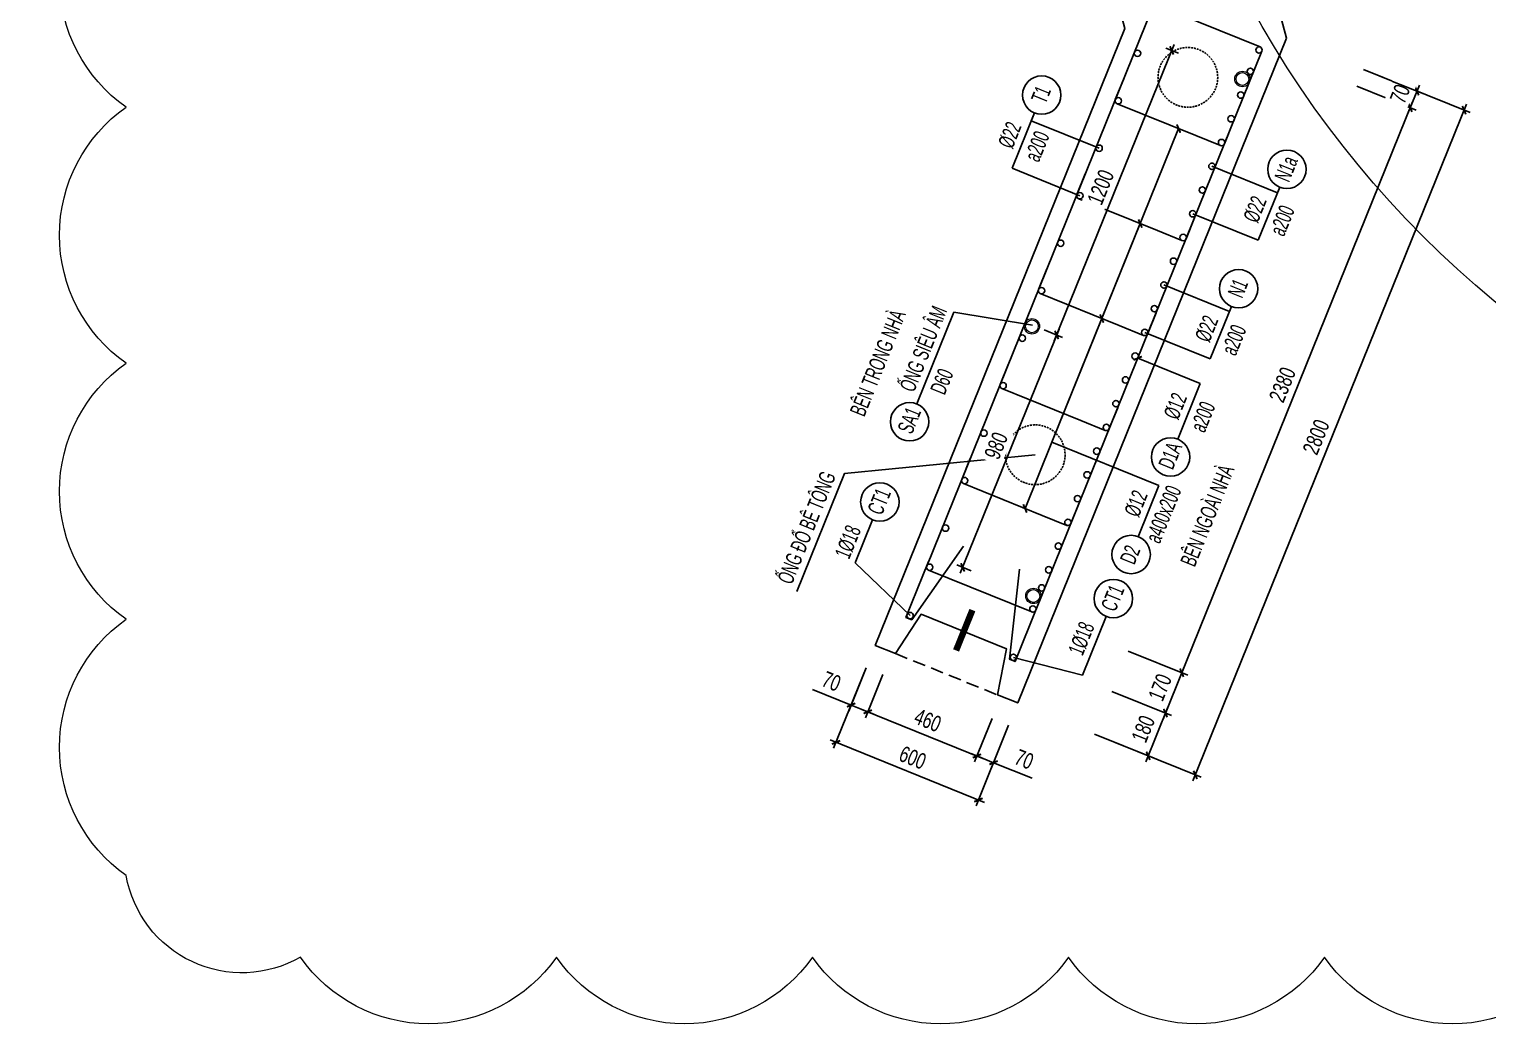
# Model space of a CAD drawing. Header units: millimetres. Extents: x -147841 to 368790, y -162721 to 84261.
# Drawn here: x 352197 to 357895, y -99768 to -95884 of the extents above; entities that cross this region are included whole.
import ezdxf
from ezdxf.enums import TextEntityAlignment as Align

# ---------------------------------------------------------------- set-up
doc = ezdxf.new("R2010")
doc.units = ezdxf.units.MM
doc.header["$LTSCALE"] = 1000
doc.header["$MEASUREMENT"] = 0
doc.header["$PDMODE"] = 1
doc.header["$PDSIZE"] = -10
doc.linetypes.add('DASHED', pattern=[0.75, 0.5, -0.25])
doc.linetypes.add('HIDDEN', pattern=[0.375, 0.25, -0.125])
doc.layers.get('0').update_dxf_attribs({"linetype": 'CONTINUOUS', "lineweight": 18})
doc.layers.get('DEFPOINTS').update_dxf_attribs({"color": 5, "linetype": 'CONTINUOUS', "lineweight": 18})
for name, color, linetype, lineweight in [('0-THAY', 7, 'CONTINUOUS', 18), ('ccu11-Dim', 8, 'CONTINUOUS', 18), ('DIM', 8, 'CONTINUOUS', 18)]:
    doc.layers.add(name, color=color, linetype=linetype, lineweight=lineweight)
for name, color, linetype in [('ccu11-Khuat', 9, 'DASHED'), ('ccu11-Manh', 8, 'CONTINUOUS'), ('ccu11-Thep', 4, 'CONTINUOUS'), ('ccu11-Thepdai', 6, 'CONTINUOUS'), ('KC-Cotthep', 8, 'CONTINUOUS'), ('KC-Dim', 8, 'CONTINUOUS'), ('KC-Text', 31, 'CONTINUOUS'), ('KC-Thay', 7, 'CONTINUOUS')]:
    doc.layers.add(name, color=color, linetype=linetype)
doc.styles.add('ARIAL', font='arial.ttf', dxfattribs={"width": 0.7})
doc.styles.add('ccu11-dim', font='vnsimli.shx', dxfattribs={"width": 0.65, "bigfont": 'bigfont.shx'})
doc.dimstyles.new('2.5-25', dxfattribs={"dimscale": 25, "dimtxt": 2.5, "dimasz": 1, "dimexe": 1, "dimexo": 2, "dimgap": 1, "dimtad": 1, "dimdec": 1, "dimrnd": 5, "dimdsep": 46, "dimtxsty": 'ARIAL', "dimblk": 'ARCHTICK', "dimcen": -1, "dimdle": 1, "dimclrd": 256, "dimclre": 256, "dimclrt": 3, "dimadec": 0, "dimazin": 2, "dimtfac": 0.1, "dimtdec": 1, "dimtmove": 0, "dimatfit": 1, "dimldrblk": 'ARCHTICK', "dimfxl": 1, "dimtvp": 0.833333, "dimtfill": 1, "dimtolj": 1, "dimtzin": 12, "dimarcsym": 0})
doc.dimstyles.new('ccu11-100x4', dxfattribs={"dimscale": 100, "dimtxt": 2.5, "dimasz": 1, "dimexe": 1, "dimexo": 2, "dimgap": 1, "dimtad": 1, "dimdec": 0, "dimlfac": 0.25, "dimdsep": 46, "dimtxsty": 'ccu11-dim', "dimblk": 'ARCHTICK', "dimcen": -1, "dimdle": 1, "dimclrd": 256, "dimclre": 256, "dimclrt": 31, "dimadec": 0, "dimazin": 2, "dimtfac": 0.1, "dimtdec": 0, "dimtmove": 0, "dimatfit": 1, "dimldrblk": 'ARCHTICK', "dimfxl": 1, "dimtvp": 0.833333, "dimtolj": 1, "dimtzin": 12, "dimarcsym": 0})

# ---------------------------------------------------------------- blocks, each defined once
blk = doc.blocks.new('_ARCHTICK')
at = {"color": 0, "linetype": 'ByBlock', "const_width": 0.3}
blk.add_lwpolyline([(-0.5, -0.5), (0.5, 0.5)], dxfattribs=at)
blk = doc.blocks.new('*D909')
at = {"layer": 'DEFPOINTS', "color": 0, "linetype": 'ByBlock', "ltscale": 30, "transparency": 16777216}
for p in [(356380.1, -98450.7), (356312.6, -98617.6)]:
    blk.add_point(p, dxfattribs=at)
at = {"layer": 'KC-Dim', "linetype": 'ByBlock', "lineweight": -2, "ltscale": 30, "transparency": 16777216}
for p, q in [((356426.5, -98469.5), (356658.8, -98563.5)), ((356645, -98530.9), (356558.8, -98744.1)), ((356359, -98636.4), (356591.3, -98730.3))]:
    blk.add_line(p, q, dxfattribs=at)
at = {"layer": 'KC-Dim', "linetype": 'ByBlock', "lineweight": -2, "ltscale": 30, "transparency": 16777216, "xscale": 25, "yscale": 25, "zscale": 25}
for p, rotation in [((356635.6, -98554.1), 67.97712838423222), ((356568.1, -98721), 247.9771283842322)]:
    blk.add_blockref('_ARCHTICK', p, dxfattribs=dict(at, rotation=rotation))
at = {"layer": 'KC-Dim', "color": 3, "linetype": 'ByBlock', "ltscale": 30, "transparency": 16777216, "insert": (356549.1, -98616.2), "char_height": 62.5, "attachment_point": 5, "rotation": 67.9771, "style": 'ARIAL', "bg_fill": 3, "box_fill_scale": 1.25, "bg_fill_color": 256, "bg_fill_true_color": 13158600, "bg_fill_transparency": 0}
blk.add_mtext('\\A1;180', dxfattribs=at)
at = {"layer": 'DEFPOINTS', "color": 0, "linetype": 'ByBlock', "ltscale": 30, "transparency": 16777216}
blk.add_point((356568.1, -98721), dxfattribs=at)
blk = doc.blocks.new('*D910')
at = {"layer": 'DEFPOINTS', "color": 0, "linetype": 'ByBlock', "ltscale": 30, "transparency": 16777216}
for p in [(356443.9, -98293.1), (356380.1, -98450.7)]:
    blk.add_point(p, dxfattribs=at)
at = {"layer": 'KC-Dim', "linetype": 'ByBlock', "lineweight": -2, "ltscale": 30, "transparency": 16777216}
for p, q in [((356490.2, -98311.9), (356722.5, -98405.9)), ((356626.3, -98577.3), (356708.7, -98373.3)), ((356426.5, -98469.5), (356658.8, -98563.5))]:
    blk.add_line(p, q, dxfattribs=at)
at = {"layer": 'KC-Dim', "linetype": 'ByBlock', "lineweight": -2, "ltscale": 30, "transparency": 16777216, "xscale": 25, "yscale": 25, "zscale": 25}
for p, rotation in [((356699.4, -98396.5), 67.97712838423222), ((356635.6, -98554.1), 247.9771283842322)]:
    blk.add_blockref('_ARCHTICK', p, dxfattribs=dict(at, rotation=rotation))
at = {"layer": 'KC-Dim', "color": 3, "linetype": 'ByBlock', "ltscale": 30, "transparency": 16777216, "insert": (356614.7, -98454), "char_height": 62.5, "attachment_point": 5, "rotation": 67.9771, "style": 'ARIAL', "bg_fill": 3, "box_fill_scale": 1.25, "bg_fill_color": 256, "bg_fill_true_color": 13158600, "bg_fill_transparency": 0}
blk.add_mtext('\\A1;170', dxfattribs=at)
at = {"layer": 'DEFPOINTS', "color": 0, "linetype": 'ByBlock', "ltscale": 30, "transparency": 16777216}
blk.add_point((356699.4, -98396.5), dxfattribs=at)
blk = doc.blocks.new('*D911')
at = {"layer": 'DEFPOINTS', "color": 0, "linetype": 'ByBlock', "ltscale": 30, "transparency": 16777216}
for p in [(355485.7, -98330.7), (356041.9, -98555.7), (355349, -98668.6)]:
    blk.add_point(p, dxfattribs=at)
at = {"layer": 'KC-Dim', "linetype": 'ByBlock', "lineweight": -2, "ltscale": 30, "transparency": 16777216}
for p, q in [((355467, -98377), (355339.6, -98691.8)), ((356023.2, -98602), (355895.9, -98916.7)), ((355928.4, -98902.9), (355325.8, -98659.2))]:
    blk.add_line(p, q, dxfattribs=at)
at = {"layer": 'KC-Dim', "linetype": 'ByBlock', "lineweight": -2, "ltscale": 30, "transparency": 16777216, "xscale": 25, "yscale": 25, "zscale": 25}
for p, rotation in [((355349, -98668.6), 157.9771283854005), ((355905.2, -98893.6), 337.9771283854004)]:
    blk.add_blockref('_ARCHTICK', p, dxfattribs=dict(at, rotation=rotation))
at = {"layer": 'KC-Dim', "color": 3, "linetype": 'ByBlock', "ltscale": 30, "transparency": 16777216, "insert": (355648.5, -98728.3), "char_height": 62.5, "attachment_point": 5, "rotation": 337.9771, "style": 'ARIAL', "bg_fill": 3, "box_fill_scale": 1.25, "bg_fill_color": 256, "bg_fill_true_color": 13158600, "bg_fill_transparency": 0}
blk.add_mtext('\\A1;600', dxfattribs=at)
blk = doc.blocks.new('*D912')
at = {"layer": 'DEFPOINTS', "color": 0, "linetype": 'ByBlock', "ltscale": 30, "transparency": 16777216}
for p in [(355550.6, -98356.9), (355977, -98529.4), (355899.3, -98721.6)]:
    blk.add_point(p, dxfattribs=at)
at = {"layer": 'KC-Dim', "linetype": 'ByBlock', "lineweight": -2, "ltscale": 30, "transparency": 16777216}
for p, q in [((355531.8, -98403.3), (355463.5, -98572.3)), ((355449.7, -98539.8), (355922.5, -98731)), ((355958.3, -98575.8), (355889.9, -98744.8))]:
    blk.add_line(p, q, dxfattribs=at)
at = {"layer": 'KC-Dim', "linetype": 'ByBlock', "lineweight": -2, "ltscale": 30, "transparency": 16777216, "xscale": 25, "yscale": 25, "zscale": 25}
for p, rotation in [((355472.8, -98549.1), 157.9771283854005), ((355899.3, -98721.6), 337.9771283854004)]:
    blk.add_blockref('_ARCHTICK', p, dxfattribs=dict(at, rotation=rotation))
at = {"layer": 'KC-Dim', "color": 3, "linetype": 'ByBlock', "ltscale": 30, "transparency": 16777216, "insert": (355707.4, -98582.6), "char_height": 62.5, "attachment_point": 5, "rotation": 337.9771, "style": 'ARIAL', "bg_fill": 3, "box_fill_scale": 1.25, "bg_fill_color": 256, "bg_fill_true_color": 13158600, "bg_fill_transparency": 0}
blk.add_mtext('\\A1;460', dxfattribs=at)
blk = doc.blocks.new('*D913')
at = {"layer": 'DEFPOINTS', "color": 0, "linetype": 'ByBlock', "ltscale": 30, "transparency": 16777216}
for p in [(355485.7, -98330.7), (355550.6, -98356.9), (355407.9, -98522.9)]:
    blk.add_point(p, dxfattribs=at)
at = {"layer": 'KC-Dim', "linetype": 'ByBlock', "lineweight": -2, "ltscale": 30, "transparency": 16777216}
for p, q in [((355467, -98377), (355398.6, -98546.1)), ((355531.8, -98403.3), (355463.5, -98572.3)), ((355407.9, -98522.9), (355257.6, -98462.1)), ((355472.8, -98549.1), (355407.9, -98522.9)), ((355472.8, -98549.1), (355496, -98558.5))]:
    blk.add_line(p, q, dxfattribs=at)
at = {"layer": 'KC-Dim', "linetype": 'ByBlock', "lineweight": -2, "ltscale": 30, "transparency": 16777216, "xscale": 25, "yscale": 25, "zscale": 25}
for p, rotation in [((355407.9, -98522.9), 337.9771283854004), ((355472.8, -98549.1), 157.9771283854005)]:
    blk.add_blockref('_ARCHTICK', p, dxfattribs=dict(at, rotation=rotation))
at = {"layer": 'KC-Dim', "color": 3, "linetype": 'ByBlock', "ltscale": 30, "transparency": 16777216, "insert": (355330.9, -98430.4), "char_height": 62.5, "attachment_point": 5, "rotation": 337.9771, "style": 'ARIAL', "bg_fill": 3, "box_fill_scale": 1.25, "bg_fill_color": 256, "bg_fill_true_color": 13158600, "bg_fill_transparency": 0}
blk.add_mtext('\\A1;70', dxfattribs=at)
blk = doc.blocks.new('*D914')
at = {"layer": 'DEFPOINTS', "color": 0, "linetype": 'ByBlock', "ltscale": 30, "transparency": 16777216}
for p in [(355977, -98529.4), (356041.9, -98555.7), (355964.2, -98747.9)]:
    blk.add_point(p, dxfattribs=at)
at = {"layer": 'KC-Dim', "linetype": 'ByBlock', "lineweight": -2, "ltscale": 30, "transparency": 16777216}
for p, q in [((355958.3, -98575.8), (355889.9, -98744.8)), ((356023.2, -98602), (355954.8, -98771.1)), ((355899.3, -98721.6), (355876.1, -98712.3)), ((355899.3, -98721.6), (355964.2, -98747.9)), ((355964.2, -98747.9), (356114.5, -98808.7))]:
    blk.add_line(p, q, dxfattribs=at)
at = {"layer": 'KC-Dim', "linetype": 'ByBlock', "lineweight": -2, "ltscale": 30, "transparency": 16777216, "xscale": 25, "yscale": 25, "zscale": 25}
for p, rotation in [((355899.3, -98721.6), 337.9771283854004), ((355964.2, -98747.9), 157.9771283854005)]:
    blk.add_blockref('_ARCHTICK', p, dxfattribs=dict(at, rotation=rotation))
at = {"layer": 'KC-Dim', "color": 3, "linetype": 'ByBlock', "ltscale": 30, "transparency": 16777216, "insert": (356083.8, -98734.9), "char_height": 62.5, "attachment_point": 5, "rotation": 337.9771, "style": 'ARIAL', "bg_fill": 3, "box_fill_scale": 1.25, "bg_fill_color": 256, "bg_fill_true_color": 13158600, "bg_fill_transparency": 0}
blk.add_mtext('\\A1;70', dxfattribs=at)
blk = doc.blocks.new('*D915')
at = {"layer": 'DEFPOINTS', "color": 0, "linetype": 'ByBlock', "ltscale": 30, "transparency": 16777216}
for p in [(357336.3, -96086.8), (357591.8, -96190.2), (356443.9, -98293.1)]:
    blk.add_point(p, dxfattribs=at)
at = {"layer": 'KC-Dim', "linetype": 'ByBlock', "lineweight": -2, "ltscale": 30, "transparency": 16777216}
for p, q in [((357382.7, -96105.6), (357615, -96199.5)), ((356690, -98419.7), (357601.2, -96167)), ((356490.2, -98311.9), (356722.5, -98405.9))]:
    blk.add_line(p, q, dxfattribs=at)
at = {"layer": 'KC-Dim', "linetype": 'ByBlock', "lineweight": -2, "ltscale": 30, "transparency": 16777216, "xscale": 25, "yscale": 25, "zscale": 25}
for p, rotation in [((357591.8, -96190.2), 67.97712838423222), ((356699.4, -98396.5), 247.9771283842322)]:
    blk.add_blockref('_ARCHTICK', p, dxfattribs=dict(at, rotation=rotation))
at = {"layer": 'KC-Dim', "color": 3, "linetype": 'ByBlock', "ltscale": 30, "transparency": 16777216, "insert": (357092.8, -97272), "char_height": 62.5, "attachment_point": 5, "rotation": 67.9771, "style": 'ARIAL', "bg_fill": 3, "box_fill_scale": 1.25, "bg_fill_color": 256, "bg_fill_true_color": 13158600, "bg_fill_transparency": 0}
blk.add_mtext('\\A1;2380', dxfattribs=at)
blk = doc.blocks.new('att_thep_2')
blk.add_circle((-300, 0), 300)
at = {"color": 3, "style": 'ARIAL', "width": 0.6}
blk.add_attdef('DK', text='', height=250, dxfattribs=at).set_placement((467, 105), align=Align.CENTER)
at = {"color": 31, "style": 'ARIAL', "width": 0.6}
blk.add_attdef('SH', text='', height=250, dxfattribs=at).set_placement((-281, -111), align=Align.CENTER)
at = {"color": 2, "style": 'ARIAL', "width": 0.6}
blk.add_attdef('KC', text='', height=250, dxfattribs=at).set_placement((472, -355), align=Align.CENTER)
blk = doc.blocks.new('*D916')
at = {"layer": 'DEFPOINTS', "color": 0, "ltscale": 3000, "transparency": 16777216}
for p in [(357362.5, -96021.9), (357336.3, -96086.8)]:
    blk.add_point(p, dxfattribs=at)
at = {"layer": 'KC-Dim', "lineweight": -2, "ltscale": 3000, "transparency": 16777216}
for p, q in [((357408.9, -96040.7), (357641.2, -96134.6)), ((357382.7, -96105.6), (357615, -96199.5)), ((357582.4, -96213.3), (357627.4, -96102.1))]:
    blk.add_line(p, q, dxfattribs=at)
at = {"layer": 'KC-Dim', "lineweight": -2, "ltscale": 3000, "transparency": 16777216, "xscale": 25, "yscale": 25, "zscale": 25}
for p, rotation in [((357618.1, -96125.3), 67.97712838423222), ((357591.8, -96190.2), 247.9771283842322)]:
    blk.add_blockref('_ARCHTICK', p, dxfattribs=dict(at, rotation=rotation))
at = {"layer": 'KC-Dim', "color": 3, "ltscale": 3000, "transparency": 16777216, "insert": (357552.2, -96136.4), "char_height": 62.5, "attachment_point": 5, "rotation": 67.9771, "style": 'ARIAL', "bg_fill": 3, "box_fill_scale": 1.25, "bg_fill_color": 256, "bg_fill_true_color": 13158600, "bg_fill_transparency": 0}
blk.add_mtext('\\A1;70', dxfattribs=at)
at = {"layer": 'DEFPOINTS', "color": 0, "ltscale": 3000, "transparency": 16777216}
blk.add_point((357618.1, -96125.3), dxfattribs=at)
blk = doc.blocks.new('*U903')
at = {"layer": 'ccu11-Thepdai', "flags": 128}
blk.add_lwpolyline([(50, 230), (-37.5, 230, 0.414214), (-50, 217.5), (-50, -114.4), (-50, -217.5, 0.414214), (-37.5, -230), (50, -230)], format="xyb", dxfattribs=at)
blk = doc.blocks.new('*U904')
at = {"layer": 'DIM', "color": 0, "linetype": 'ByBlock', "lineweight": -2, "transparency": 16777216}
for p in [(0, 0), (400, 0), (800, 0), (1200, 0), (1600, 0)]:
    blk.add_blockref('*U903', p, dxfattribs=at)
blk = doc.blocks.new('*D917')
at = {"layer": 'DEFPOINTS', "color": 0, "ltscale": 3000, "transparency": 16777216}
for p in [(357362.5, -96021.9), (357802.1, -96199.7), (356312.6, -98617.6)]:
    blk.add_point(p, dxfattribs=at)
at = {"layer": 'DIM', "lineweight": -2, "ltscale": 3000, "transparency": 16777216}
for p, q in [((357408.9, -96040.7), (357825.3, -96209.1)), ((356742.8, -98818.6), (357811.5, -96176.5)), ((356359, -98636.4), (356775.4, -98804.8))]:
    blk.add_line(p, q, dxfattribs=at)
at = {"layer": 'DIM', "lineweight": -2, "ltscale": 3000, "transparency": 16777216, "xscale": 25, "yscale": 25, "zscale": 25}
for p, rotation in [((357802.1, -96199.7), 67.97712838423222), ((356752.2, -98795.4), 247.9771283842322)]:
    blk.add_blockref('_ARCHTICK', p, dxfattribs=dict(at, rotation=rotation))
at = {"layer": 'DIM', "color": 3, "ltscale": 3000, "transparency": 16777216, "insert": (357224.4, -97476.2), "char_height": 62.5, "attachment_point": 5, "rotation": 67.9771, "style": 'ARIAL', "bg_fill": 3, "box_fill_scale": 1.25, "bg_fill_color": 256, "bg_fill_true_color": 13158600, "bg_fill_transparency": 0}
blk.add_mtext('\\A1;2800', dxfattribs=at)
blk = doc.blocks.new('*D1508')
at = {"layer": 'DEFPOINTS', "color": 0, "linetype": 'ByBlock', "ltscale": 30, "transparency": 16777216}
for p in [(258896.5, -98435.7), (258896.5, -98538), (257917.5, -98623.4)]:
    blk.add_point(p, dxfattribs=at)
at = {"layer": 'KC-Dim', "linetype": 'ByBlock', "lineweight": -2, "ltscale": 30, "transparency": 16777216}
for p, q in [((258896.5, -98485.7), (258896.5, -98563)), ((257892.5, -98538), (258921.5, -98538)), ((257917.5, -98573.4), (257917.5, -98513))]:
    blk.add_line(p, q, dxfattribs=at)
at = {"layer": 'KC-Dim', "linetype": 'ByBlock', "lineweight": -2, "ltscale": 30, "transparency": 16777216, "xscale": 25, "yscale": 25, "zscale": 25, "rotation": 180}
blk.add_blockref('_ARCHTICK', (257917.5, -98538), dxfattribs=at)
at = {"layer": 'KC-Dim', "linetype": 'ByBlock', "lineweight": -2, "ltscale": 30, "transparency": 16777216, "xscale": 25, "yscale": 25, "zscale": 25}
blk.add_blockref('_ARCHTICK', (258896.5, -98538), dxfattribs=at)
at = {"layer": 'KC-Dim', "color": 3, "linetype": 'ByBlock', "ltscale": 30, "transparency": 16777216, "insert": (258407, -98481.1), "char_height": 62.5, "attachment_point": 5, "style": 'ARIAL', "bg_fill": 3, "box_fill_scale": 1.25, "bg_fill_color": 256, "bg_fill_true_color": 13158600, "bg_fill_transparency": 0}
blk.add_mtext('\\A1;980', dxfattribs=at)
blk = doc.blocks.new('A$C260038B3')
at = {"layer": '0-THAY', "linetype": 'Continuous'}
for radius in [120, 100]:
    blk.add_circle((0, 0), radius, dxfattribs=at)
blk = doc.blocks.new('*D1509')
at = {"layer": 'DEFPOINTS', "color": 0, "linetype": 'ByBlock', "ltscale": 30, "transparency": 16777216}
for p in [(258896.5, -98435.7), (260095.1, -98538), (260095.1, -98616.7)]:
    blk.add_point(p, dxfattribs=at)
at = {"layer": 'KC-Dim', "linetype": 'ByBlock', "lineweight": -2, "ltscale": 30, "transparency": 16777216}
for p, q in [((258896.5, -98485.7), (258896.5, -98563)), ((258871.5, -98538), (260120.1, -98538)), ((260095.1, -98566.7), (260095.1, -98513))]:
    blk.add_line(p, q, dxfattribs=at)
at = {"layer": 'KC-Dim', "linetype": 'ByBlock', "lineweight": -2, "ltscale": 30, "transparency": 16777216, "xscale": 25, "yscale": 25, "zscale": 25, "rotation": 180}
blk.add_blockref('_ARCHTICK', (258896.5, -98538), dxfattribs=at)
at = {"layer": 'KC-Dim', "linetype": 'ByBlock', "lineweight": -2, "ltscale": 30, "transparency": 16777216, "xscale": 25, "yscale": 25, "zscale": 25}
blk.add_blockref('_ARCHTICK', (260095.1, -98538), dxfattribs=at)
at = {"layer": 'KC-Dim', "color": 3, "linetype": 'ByBlock', "ltscale": 30, "transparency": 16777216, "insert": (259495.8, -98481.1), "char_height": 62.5, "attachment_point": 5, "style": 'ARIAL', "bg_fill": 3, "box_fill_scale": 1.25, "bg_fill_color": 256, "bg_fill_true_color": 13158600, "bg_fill_transparency": 0}
blk.add_mtext('\\A1;1200', dxfattribs=at)
blk = doc.blocks.new('*U907')
at = {"layer": 'ccu11-Thep'}
blk.add_circle((0, 0), 12.5, dxfattribs=at)
blk = doc.blocks.new('*U908')
at = {"layer": 'KC-Dim', "color": 0, "linetype": 'ByBlock', "lineweight": -2, "transparency": 16777216}
for p in [(0, 0), (200, 0), (400, 0), (600, 0), (800, 0), (1000, 0), (1200, 0), (1400, 0), (1600, 0), (1800, 0), (2000, 0)]:
    blk.add_blockref('*U907', p, dxfattribs=at)
blk = doc.blocks.new('saw6-28')
at = {"layer": 'ccu11-Dim', "ltscale": 3000, "xscale": 0.25, "yscale": 0.25, "zscale": 0.25}
for p in [(257917.48, -98835.66), (260095.11, -98835.66)]:
    blk.add_blockref('A$C260038B3', p, dxfattribs=at)
at = {"layer": 'KC-Dim', "linetype": 'ByBlock', "ltscale": 30}
dim = blk.add_linear_dim(base=(258896.47, -98537.97), p1=(257917.48, -98623.41), p2=(258896.47, -98435.66), dimstyle='2.5-25', dxfattribs=at)
dim.commit()
dim.dimension.update_dxf_attribs({"geometry": '*D1508', "text_midpoint": (258406.97, -98481.05)})
at = {"layer": 'ccu11-Dim', "ltscale": 3000, "xscale": 0.25, "yscale": 0.25, "zscale": 0.25}
blk.add_blockref('A$C260038B3', (258891.47, -98435.66), dxfattribs=at)
at = {"layer": 'KC-Dim', "linetype": 'ByBlock', "ltscale": 30}
dim = blk.add_linear_dim(base=(260095.11, -98537.97), p1=(258896.47, -98435.66), p2=(260095.11, -98616.7), dimstyle='2.5-25', dxfattribs=at)
dim.commit()
dim.dimension.update_dxf_attribs({"geometry": '*D1509', "text_midpoint": (259495.79, -98481.05)})

msp = doc.modelspace()

# ---------------------------------------------------------------- linework, layer by layer
at = {"layer": 'ccu11-Manh'}
msp.add_lwpolyline([(356126.69, -97546.05), (355381.87, -97619.14), (355195.69, -98079.44)], dxfattribs=at)
at = {"layer": 'ccu11-Thep', "linetype": 'HIDDEN', "ltscale": 0.03}
msp.add_circle((356126.91, -97545.51, 242.3), 116.6, dxfattribs=at)
at = {"layer": 'ccu11-Thep'}
for centre in [(355714.64, -97984.7), (355638.25, -98173.55), (356117.9, -98147.82)]:
    msp.add_circle(centre, 12.5, dxfattribs=at)
at = {"layer": 'ccu11-Thepdai'}
msp.add_lwpolyline([(356129.49, -98152.5), (357012.56, -95969.34, 0.4142136), (357005.65, -95953.06), (356602.4, -95789.95, 0.4142136), (356586.12, -95796.85), (355703.05, -97980.01, 0.4142136), (355709.95, -97996.29), (356113.21, -98159.4, 0.4142136)], format="xyb", close=True, dxfattribs=at)
at = {"layer": 'ccu11-Thepdai', "flags": 128}
msp.add_lwpolyline([(355710.01, -97962.82), (355621.98, -98180.45), (355644.38, -98189.51), (355846.61, -97902.98)], dxfattribs=at)
at = {"layer": 'KC-Thay', "flags": 128}
msp.add_lwpolyline([(357108.38, -95919.11), (356058.45, -98514.8), (355979.65, -98482.93), (356014.7, -98302.94), (355680.97, -98167.95), (355581.03, -98321.69), (355502.23, -98289.82), (356476.83, -95880.35), (355246.27, -91287.84), (355328.38, -91265.84), (355315.6, -91082.91), (355663.33, -90989.74), (355743.73, -91154.55), (355825.83, -91132.55), (357108.38, -95919.11)], dxfattribs=at)

# ---------------------------------------------------------------- block references
at = {"layer": 'KC-Cotthep'}
ref = msp.add_blockref('att_thep_2', (355664.54, -97347.06), dxfattribs=dict(at, xscale=0.25, yscale=0.25, zscale=0.25, rotation=67.97712838460362))
ref.add_attrib('KC', 'D60', dxfattribs={"layer": '0', "color": 2, "height": 62.5, "rotation": 67.97713, "style": 'ARIAL', "width": 0.6}).set_placement((355791.12, -97271.01), align=Align.CENTER)
ref.add_attrib('DK', 'ỐNG SIÊU ÂM', dxfattribs={"layer": '0', "color": 15, "height": 62.5, "rotation": 67.97713, "style": 'ARIAL', "width": 0.6}).set_placement((355718.5, -97143.38), align=Align.CENTER)
ref.add_attrib('SH', 'SA1', dxfattribs={"layer": '0', "color": 31, "height": 62.5, "rotation": 67.97713, "style": 'ARIAL', "width": 0.6}).set_placement((355664.04, -97422.63), align=Align.CENTER)
ref = msp.add_blockref('att_thep_2', (355492, -97799.41), dxfattribs=dict(at, xscale=-0.25, yscale=0.25, zscale=0.25, rotation=67.9771283846036))
ref.add_attrib('DK', '1%%C18', dxfattribs={"layer": '0', "color": 15, "height": 62.5, "rotation": 67.97713, "style": 'ARIAL', "width": 0.6}).set_placement((355423.97, -97897.31), align=Align.CENTER)
ref.add_attrib('SH', 'CT1', dxfattribs={"layer": '0', "color": 31, "height": 62.5, "rotation": 67.97713, "style": 'ARIAL', "width": 0.6}).set_placement((355546.34, -97739.38), align=Align.CENTER)

# ---------------------------------------------------------------- texts
at = {"layer": 'KC-Text', "color": 1, "style": 'ARIAL', "width": 0.6}
msp.add_text('BÊN TRONG NHÀ', height=62.5, rotation=67.97713, dxfattribs=at).set_placement((355540.97, -97198.18), align=Align.CENTER)
msp.add_text('ỐNG ĐỔ BÊ TÔNG', height=62.5, rotation=67.97713, dxfattribs=at).set_placement((355176.06, -98055.92))

# ---------------------------------------------------------------- leaders
at = {"layer": 'ccu11-Manh', "ltscale": 10}
for points in [[(356115.95, -97039.23), (355809.31, -96989.15), (355664.54, -97347.06)], [(355638.25, -98173.55), (355424.13, -97967.19), (355492.01, -97799.37)]]:
    msp.add_leader(points, dimstyle='ccu11-100x4', override={"dimgap": 1, "dimtad": 0, "dimldrblk": 'None'}, dxfattribs=at)

# ---------------------------------------------------------------- next in the draw order: dimensions: what is measured, and where the dimension line sits
at = {"layer": 'KC-Dim', "linetype": 'ByBlock', "ltscale": 30}
dim = msp.add_linear_dim(base=(355349.02, -98668.59), p1=(356041.92, -98555.66), p2=(355485.7, -98330.68), angle=157.97713, dimstyle='2.5-25', dxfattribs=at)
dim.commit()
dim.dimension.update_dxf_attribs({"geometry": '*D911', "text_midpoint": (355648.47, -98728.32)})
dim = msp.add_linear_dim(base=(356568.13, -98720.96), p1=(356380.11, -98450.74), p2=(356312.61, -98617.61), angle=247.97713, dimstyle='2.5-25', dxfattribs=at)
dim.commit()
dim.dimension.update_dxf_attribs({"geometry": '*D909', "text_midpoint": (356601.88, -98637.53), "dimtype": 160})

# ---------------------------------------------------------------- next in the draw order: linework, layer by layer
at = {"layer": 'ccu11-Khuat', "ltscale": 0.1}
msp.add_line((355581.03, -98321.69), (355979.65, -98482.93), dxfattribs=at)
at = {"layer": 'ccu11-Thep', "const_width": 25}
msp.add_lwpolyline([(355881.58, -98152.01), (355817.84, -98309.61)], dxfattribs=at)
at = {"layer": 'ccu11-Thep'}
msp.add_circle((356041.54, -98336.59), 12.5, dxfattribs=at)
at = {"layer": 'ccu11-Thepdai', "flags": 128}
msp.add_lwpolyline([(356136.44, -98135.31), (356048.44, -98352.86), (356026.71, -98344.07), (356065.58, -97991.55)], dxfattribs=at)
at = {"layer": 'KC-Thay', "flags": 128}
msp.add_lwpolyline([(355581.03, -98321.69), (355680.97, -98167.95), (356014.7, -98302.94), (355979.65, -98482.93)], dxfattribs=at)

# ---------------------------------------------------------------- next in the draw order: dimensions: what is measured, and where the dimension line sits
at = {"layer": 'KC-Dim', "linetype": 'ByBlock', "ltscale": 30}
dim = msp.add_linear_dim(base=(356699.37, -98396.5), p1=(356380.11, -98450.74), p2=(356443.85, -98293.15), angle=67.97713, dimstyle='2.5-25', dxfattribs=at)
dim.commit()
dim.dimension.update_dxf_attribs({"geometry": '*D910', "text_midpoint": (356667.5, -98475.3), "dimtype": 160})

# ---------------------------------------------------------------- next in the draw order: dimensions: what is measured, and where the dimension line sits
for base, p1, p2, angle, picture, middle in [((357591.82, -96190.16), (356443.85, -98293.15), (357336.3, -96086.8), 67.97713, '*D915', (357092.82, -97271.98)), ((355899.28, -98721.64), (355550.59, -98356.92), (355977.03, -98529.41), 157.97713, '*D912', (355707.4, -98582.64))]:
    dim = msp.add_linear_dim(base=base, p1=p1, p2=p2, angle=angle, dimstyle='2.5-25', dxfattribs=at)
    dim.commit()
    dim.dimension.update_dxf_attribs({"geometry": picture, "text_midpoint": middle})

# ---------------------------------------------------------------- next in the draw order: leaders
at = {"layer": 'ccu11-Manh', "ltscale": 10}
msp.add_leader([(356041.54, -98336.59), (356311.03, -98406.04), (356403.88, -98176.5)], dimstyle='ccu11-100x4', override={"dimgap": 1, "dimtad": 0, "dimldrblk": 'None'}, dxfattribs=at)

# ---------------------------------------------------------------- next in the draw order: block references
at = {"layer": 'DIM', "rotation": 67.97712838460362}
msp.add_blockref('*U904', (356067.2, -97693.13), dxfattribs=at)
at = {"layer": 'KC-Cotthep'}
ref = msp.add_blockref('att_thep_2', (356683.69, -97484.75), dxfattribs=dict(at, xscale=0.25, yscale=0.25, zscale=0.25, rotation=67.97712838460362))
ref.add_attrib('KC', 'a200', dxfattribs={"layer": '0', "color": 2, "height": 62.5, "rotation": 67.97713, "style": 'ARIAL', "width": 0.6}).set_placement((356810.27, -97408.7), align=Align.CENTER)
ref.add_attrib('DK', '%%C12', dxfattribs={"layer": '0', "color": 215, "height": 62.5, "rotation": 67.97713, "style": 'ARIAL', "width": 0.6}).set_placement((356703, -97366.73), align=Align.CENTER)
ref.add_attrib('SH', 'D1A', dxfattribs={"layer": '0', "color": 31, "height": 62.5, "rotation": 67.97713, "style": 'ARIAL', "width": 0.6}).set_placement((356683.18, -97560.32), align=Align.CENTER)
ref = msp.add_blockref('att_thep_2', (356529.74, -97865.35), dxfattribs=dict(at, xscale=0.2499999999999999, yscale=0.2499999999999999, zscale=0.2499999999999999, rotation=67.97712838460764))
ref.add_attrib('KC', 'a400x200', dxfattribs={"layer": '0', "color": 2, "height": 62.5, "rotation": 67.97713, "style": 'ARIAL', "width": 0.6}).set_placement((356656.32, -97789.3), align=Align.CENTER)
ref.add_attrib('DK', '%%C12', dxfattribs={"layer": '0', "color": 215, "height": 62.5, "rotation": 67.97713, "style": 'ARIAL', "width": 0.6}).set_placement((356549.05, -97747.33), align=Align.CENTER)
ref.add_attrib('SH', 'D2', dxfattribs={"layer": '0', "color": 31, "height": 62.5, "rotation": 67.97713, "style": 'ARIAL', "width": 0.6}).set_placement((356526.66, -97947.27), align=Align.CENTER)
ref = msp.add_blockref('att_thep_2', (356403.9, -98176.46), dxfattribs=dict(at, xscale=-0.25, yscale=0.25, zscale=0.25, rotation=67.9771283846036))
ref.add_attrib('DK', '1%%C18', dxfattribs={"layer": '0', "color": 15, "height": 62.5, "rotation": 67.97713, "style": 'ARIAL', "width": 0.6}).set_placement((356335.87, -98274.36), align=Align.CENTER)
ref.add_attrib('SH', 'CT1', dxfattribs={"layer": '0', "color": 31, "height": 62.5, "rotation": 67.97713, "style": 'ARIAL', "width": 0.6}).set_placement((356458.24, -98116.43), align=Align.CENTER)

# ---------------------------------------------------------------- next in the draw order: texts
at = {"layer": 'KC-Text', "color": 1, "style": 'ARIAL', "width": 0.6}
msp.add_text('BÊN NGOÀI NHÀ', height=62.5, rotation=67.97713, dxfattribs=at).set_placement((356827.92, -97794.08), align=Align.CENTER)

# ---------------------------------------------------------------- next in the draw order: dimensions: what is measured, and where the dimension line sits
at = {"layer": 'KC-Dim', "ltscale": 3000}
dim = msp.add_linear_dim(base=(357618.07, -96125.27), p1=(357336.3, -96086.8), p2=(357362.55, -96021.91), angle=67.97713, dimstyle='2.5-25', dxfattribs=at)
dim.commit()
dim.dimension.update_dxf_attribs({"geometry": '*D916', "text_midpoint": (357604.94, -96157.71), "dimtype": 160})
at = {"layer": 'KC-Dim', "linetype": 'ByBlock', "ltscale": 30}
for base, p1, p2, picture, middle in [((355407.95, -98522.9), (355550.59, -98356.92), (355485.7, -98330.68), '*D913', (355330.95, -98430.36)), ((355964.17, -98747.89), (355977.03, -98529.41), (356041.92, -98555.66), '*D914', (356083.85, -98734.91))]:
    dim = msp.add_linear_dim(base=base, p1=p1, p2=p2, angle=157.97713, dimstyle='2.5-25', dxfattribs=at)
    dim.commit()
    dim.dimension.update_dxf_attribs({"geometry": picture, "text_midpoint": middle})

# ---------------------------------------------------------------- next in the draw order: leaders
at = {"layer": 'ccu11-Manh', "ltscale": 3000}
for points, override in [([(356687.07, -96271.86), (356191.68, -97496.58), (356610.4, -97665.94)], {"dimasz": 0.25, "dimtad": 0}), ([(356537.08, -96642.68), (356191.68, -97496.58), (356610.4, -97665.94)], {"dimasz": 0.25, "dimgap": 1, "dimtad": 0}), ([(356387.09, -97013.49), (356191.68, -97496.58), (356610.4, -97665.94)], {"dimasz": 0.25, "dimtad": 0}), ([(356527.52, -97168.45), (356771.68, -97267.21), (356683.69, -97484.75)], {"dimasz": 0.25, "dimtad": 0}), ([(356087.11, -97755.12), (356191.68, -97496.58), (356610.4, -97665.94)], {"dimasz": 0.25, "dimtad": 0})]:
    msp.add_leader(points, dimstyle='ccu11-100x4', override=override, dxfattribs=at)
at = {"layer": 'ccu11-Manh', "ltscale": 10}
msp.add_leader([(356191.68, -97496.58), (356610.4, -97665.94), (356529.29, -97866.47)], dimstyle='ccu11-100x4', override={"dimgap": 1, "dimtad": 0, "dimldrblk": 'None'}, dxfattribs=at)

# ---------------------------------------------------------------- next in the draw order: dimensions: what is measured, and where the dimension line sits
at = {"layer": 'DIM', "ltscale": 3000}
dim = msp.add_linear_dim(base=(357802.13, -96199.72), p1=(356312.61, -98617.61), p2=(357362.55, -96021.91), angle=67.97713, dimstyle='2.5-25', dxfattribs=at)
dim.commit()
dim.dimension.update_dxf_attribs({"geometry": '*D917', "text_midpoint": (357224.4, -97476.23)})

# ---------------------------------------------------------------- next in the draw order: block references
at = {"layer": 'KC-Dim', "rotation": 67.97712838460362}
msp.add_blockref('saw6-28', (167782.58, -300134.05), dxfattribs=at)

# ---------------------------------------------------------------- next in the draw order: linework, layer by layer
at = {"layer": 'ccu11-Thep'}
for centre in [(356526.46, -95977.67), (357000.97, -95964.65), (356967.22, -96048.08), (356451.47, -96163.08), (356892.22, -96233.49), (356376.47, -96348.49), (356817.23, -96418.9), (356301.48, -96533.89), (356742.23, -96604.3), (356226.48, -96719.3), (356667.24, -96789.71), (356151.49, -96904.71), (356592.24, -96975.12), (356076.49, -97090.11), (356517.25, -97160.52), (356001.49, -97275.52), (356442.25, -97345.93), (355926.5, -97460.93), (356367.26, -97531.34), (355851.5, -97646.33), (356292.26, -97716.75), (355776.51, -97831.74), (356217.27, -97902.15), (356152.07, -98065.44)]:
    msp.add_circle(centre, 12.5, dxfattribs=at)
at = {"layer": 'ccu11-Thep', "linetype": 'HIDDEN', "ltscale": 0.03}
msp.add_circle((356723.12, -96071.52, 242.3), 116.6, dxfattribs=at)
at = {"layer": 'DEFPOINTS', "color": 1, "flags": 128}
msp.add_lwpolyline([(358256.91, -99507.31, -0.5205671), (357256.91, -99507.31, -0.5205671), (356256.91, -99507.31, -0.5205671), (355256.91, -99507.31, -0.5205671), (354256.91, -99507.31, -0.5205671), (353256.91, -99507.31, -0.5205671), (352576.15, -99188.08, -0.5205671), (352576.15, -98188.08, -0.5205671), (352576.15, -97188.08, -0.5205671), (352576.15, -96188.08, -0.5205671), (352576.15, -95188.08, -0.5205671), (352576.15, -94188.08, -0.5205671), (352576.15, -93188.08, -0.5205671), (352576.15, -92188.08, -0.5205671), (352576.15, -91188.08, -0.5205671), (352576.15, -90188.08, -0.5205671), (352576.15, -88732.8, -0.5205671), (353576.15, -88732.8, -0.5205671), (354576.15, -88732.8, -0.5205671), (355576.15, -88732.8, -0.5205671), (356576.15, -88732.8, -0.5205671), (357576.15, -88732.8, -0.5205671), (358576.15, -88732.8, -0.5205671)], format="xyb", dxfattribs=at)
at = {"layer": 'DEFPOINTS', "ltscale": 3000}
msp.add_circle((360405.31, -93926.68), 3909.95, dxfattribs=at)

# ---------------------------------------------------------------- next in the draw order: block references
at = {"layer": 'KC-Cotthep'}
ref = msp.add_blockref('att_thep_2', (356124.24, -96210.57), dxfattribs=dict(at, xscale=-0.25, yscale=0.25, zscale=0.25, rotation=67.97712838423006))
ref.add_attrib('KC', 'a200', dxfattribs={"layer": '0', "color": 2, "height": 62.5, "rotation": 67.97713, "style": 'ARIAL', "width": 0.6}).set_placement((356162.58, -96352.67), align=Align.CENTER)
ref.add_attrib('DK', '%%C22', dxfattribs={"layer": '0', "color": 2, "height": 62.5, "rotation": 67.97713, "style": 'ARIAL', "width": 0.6}).set_placement((356056.21, -96308.47), align=Align.CENTER)
ref.add_attrib('SH', 'T1', dxfattribs={"layer": '0', "color": 31, "height": 62.5, "rotation": 67.97713, "style": 'ARIAL', "width": 0.6}).set_placement((356178.59, -96150.54), align=Align.CENTER)
ref = msp.add_blockref('att_thep_2', (357081.88, -96500.33), dxfattribs=dict(at, xscale=-0.25, yscale=0.25, zscale=0.25, rotation=67.97712838423006))
ref.add_attrib('KC', 'a200', dxfattribs={"layer": '0', "color": 2, "height": 62.5, "rotation": 67.97713, "style": 'ARIAL', "width": 0.6}).set_placement((357120.22, -96642.42), align=Align.CENTER)
ref.add_attrib('DK', '%%C22', dxfattribs={"layer": '0', "color": 2, "height": 62.5, "rotation": 67.97713, "style": 'ARIAL', "width": 0.6}).set_placement((357013.85, -96598.23), align=Align.CENTER)
ref.add_attrib('SH', 'N1a', dxfattribs={"layer": '0', "color": 31, "height": 62.5, "rotation": 67.97713, "style": 'ARIAL', "width": 0.6}).set_placement((357136.22, -96440.3), align=Align.CENTER)
ref = msp.add_blockref('att_thep_2', (356893.27, -96966.61), dxfattribs=dict(at, xscale=-0.25, yscale=0.25, zscale=0.25, rotation=67.97712838423006))
ref.add_attrib('KC', 'a200', dxfattribs={"layer": '0', "color": 2, "height": 62.5, "rotation": 67.97713, "style": 'ARIAL', "width": 0.6}).set_placement((356931.61, -97108.71), align=Align.CENTER)
ref.add_attrib('DK', '%%C22', dxfattribs={"layer": '0', "color": 2, "height": 62.5, "rotation": 67.97713, "style": 'ARIAL', "width": 0.6}).set_placement((356825.24, -97064.51), align=Align.CENTER)
ref.add_attrib('SH', 'N1', dxfattribs={"layer": '0', "color": 31, "height": 62.5, "rotation": 67.97713, "style": 'ARIAL', "width": 0.6}).set_placement((356947.62, -96906.58), align=Align.CENTER)
at = {"layer": 'KC-Dim', "rotation": 67.97712838460362}
msp.add_blockref('*U908', (356179.77, -97994.86), dxfattribs=at)

# ---------------------------------------------------------------- next in the draw order: leaders
at = {"layer": 'ccu11-Manh', "ltscale": 10}
for points in [[(356301.48, -96533.89), (356036.77, -96426.82), (356124.23, -96210.61)], [(356376.47, -96348.49), (356111.76, -96241.41), (356124.24, -96210.57)], [(356817.23, -96418.9), (357072.97, -96522.34), (357081.89, -96500.29)], [(356742.23, -96604.3), (356997.98, -96707.75), (357081.88, -96500.33)], [(356629.74, -96882.41), (356885.48, -96985.86), (356893.28, -96966.58)], [(356554.75, -97067.82), (356810.49, -97171.27), (356893.27, -96966.61)]]:
    msp.add_leader(points, dimstyle='ccu11-100x4', override={"dimgap": 1, "dimtad": 0, "dimldrblk": 'None'}, dxfattribs=at)

doc.saveas('drawing.dxf')
